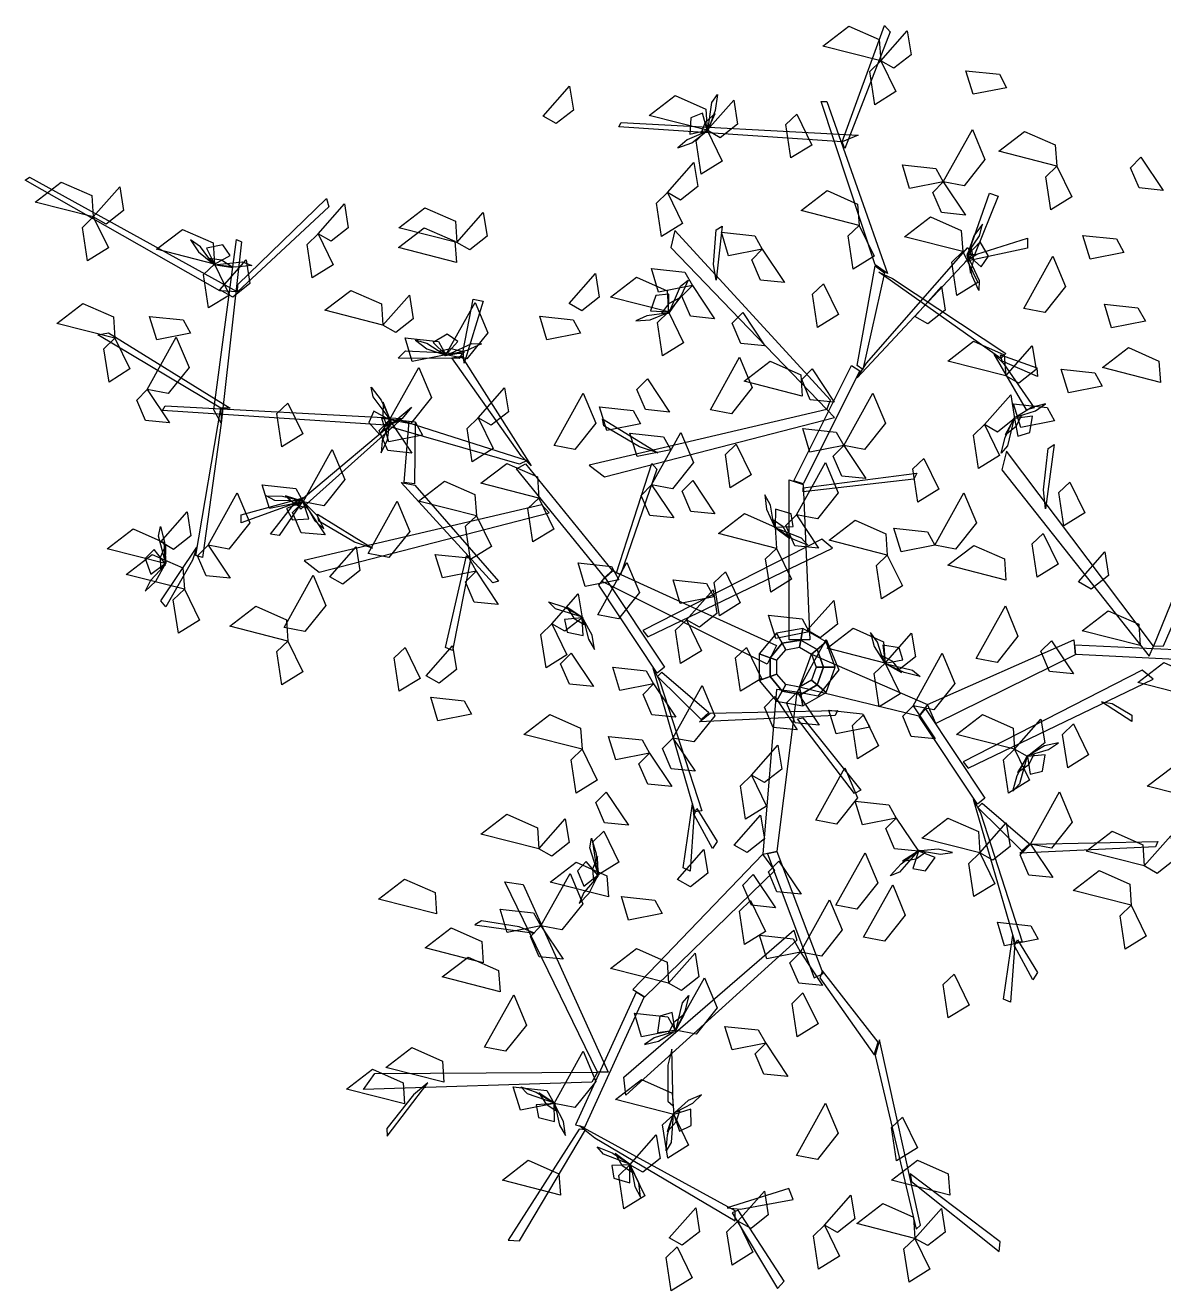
# Model space of a CAD drawing. Extents: x -1763 to 1877, y -723 to 1291.
# Drawn here: x 821.7 to 1068.7, y 1016.9 to 1291.2 of the extents above; entities that cross this region are included whole.
import ezdxf

# ---------------------------------------------------------------- set-up
doc = ezdxf.new("R2010")
doc.units = 0
doc.header["$MEASUREMENT"] = 0
doc.layers.get('0').update_dxf_attribs({"linetype": 'CONTINUOUS'})
doc.layers.add('LSTREEDC', color=3, linetype='CONTINUOUS')

# ---------------------------------------------------------------- blocks, each defined once
blk = doc.blocks.new('A3E24G')
at = {"color": 72, "linetype": 'Continuous'}
for points in [[(0.0779, 0.5477, 0.6774), (0.0255, 0.5611, 0.6704), (0.0489, 0.5791, 0.6673), (0.0766, 0.5669, 0.6724)], [(0.0779, 0.5477, 0.6774), (0.1018, 0.5748, 0.6601), (0.1053, 0.5533, 0.6614), (0.0897, 0.5411, 0.6719)], [(0.0779, 0.5477, 0.6424), (0.0915, 0.5199, 0.6353), (0.0726, 0.5081, 0.6607), (0.068, 0.5382, 0.6568)], [(0.1917, 0.5235, 0.7974), (0.1613, 0.5175, 0.7903), (0.1548, 0.5388, 0.8157), (0.1851, 0.5356, 0.8118)], [(-0.2273, 0.4977, 0.9053), (-0.2034, 0.5248, 0.888), (-0.1999, 0.5033, 0.8892), (-0.2156, 0.491, 0.8998)], [(-0.0789, 0.485, 0.6774), (-0.1314, 0.4983, 0.6704), (-0.108, 0.5164, 0.6673), (-0.0803, 0.5042, 0.6724)], [(-0.0789, 0.485, 0.6774), (-0.055, 0.5121, 0.6601), (-0.0516, 0.4906, 0.6614), (-0.0672, 0.4783, 0.6719)], [(0.0021, 0.4996, 0.7204), (0.0157, 0.4717, 0.7133), (-0.0033, 0.46, 0.7387), (-0.0078, 0.4901, 0.7348)], [(-0.0789, 0.485, 0.6774), (-0.0654, 0.4571, 0.6703), (-0.0843, 0.4454, 0.6957), (-0.0889, 0.4755, 0.6918)], [(0.1344, 0.4385, 0.5934), (0.1607, 0.4858, 0.5864), (0.1721, 0.4585, 0.5833), (0.1533, 0.4349, 0.5884)], [(0.237, 0.4526, 0.7904), (0.1845, 0.466, 0.7834), (0.2079, 0.484, 0.7803), (0.2356, 0.4718, 0.7854)], [(0.3131, 0.4608, 0.6714), (0.3332, 0.4307, 0.6541), (0.3115, 0.4329, 0.6553), (0.3037, 0.4512, 0.6659)], [(-0.1149, 0.4287, 0.8377), (-0.091, 0.4558, 0.8204), (-0.0875, 0.4343, 0.8216), (-0.1032, 0.422, 0.8321)], [(0.1344, 0.4385, 0.5934), (0.1039, 0.4325, 0.5863), (0.0975, 0.4538, 0.6117), (0.1277, 0.4505, 0.6078)], [(0.237, 0.4526, 0.8254), (0.2505, 0.4248, 0.8183), (0.2316, 0.413, 0.8437), (0.227, 0.4431, 0.8398)], [(-0.6339, 0.4068, 0.7124), (-0.6864, 0.4202, 0.7054), (-0.663, 0.4382, 0.7023), (-0.6353, 0.426, 0.7074)], [(0.1344, 0.4385, 0.5934), (0.1544, 0.4084, 0.5761), (0.1328, 0.4106, 0.5774), (0.1249, 0.4288, 0.5879)], [(-0.6339, 0.4068, 0.6774), (-0.61, 0.4339, 0.6601), (-0.6066, 0.4124, 0.6614), (-0.6222, 0.4001, 0.6719)], [(-0.1149, 0.4287, 0.7537), (-0.1013, 0.4008, 0.7466), (-0.1202, 0.3891, 0.7719), (-0.1248, 0.4192, 0.768)], [(0.0584, 0.3991, 0.8034), (0.0059, 0.4124, 0.7964), (0.0293, 0.4305, 0.7933), (0.057, 0.4183, 0.7984)], [(-0.4307, 0.3914, 0.6424), (-0.4069, 0.4185, 0.6251), (-0.4034, 0.397, 0.6264), (-0.419, 0.3847, 0.6369)], [(-0.3052, 0.3837, 0.7124), (-0.3577, 0.397, 0.7054), (-0.3343, 0.415, 0.7023), (-0.3066, 0.4028, 0.7074)], [(-0.6339, 0.4068, 0.6424), (-0.6203, 0.3789, 0.6353), (-0.6393, 0.3672, 0.6607), (-0.6438, 0.3973, 0.6568)], [(-0.3052, 0.3837, 0.7124), (-0.2814, 0.4107, 0.6951), (-0.2779, 0.3893, 0.6964), (-0.2935, 0.377, 0.7069)], [(0.152, 0.3754, 0.7124), (0.0995, 0.3888, 0.7054), (0.123, 0.4068, 0.7023), (0.1507, 0.3946, 0.7074)], [(-0.5244, 0.3641, 0.6774), (-0.5768, 0.3775, 0.6704), (-0.5534, 0.3955, 0.6673), (-0.5257, 0.3833, 0.6724)], [(-0.4307, 0.3914, 0.6774), (-0.4172, 0.3635, 0.6703), (-0.4361, 0.3518, 0.6957), (-0.4407, 0.3819, 0.6918)], [(-0.3056, 0.3657, 0.9053), (-0.3581, 0.379, 0.8983), (-0.3347, 0.397, 0.8952), (-0.307, 0.3848, 0.9003)], [(-0.0292, 0.3776, 0.8658), (-0.0597, 0.3716, 0.8587), (-0.0661, 0.3929, 0.8841), (-0.0359, 0.3897, 0.8802)], [(0.0584, 0.3991, 0.7124), (0.072, 0.3712, 0.7053), (0.053, 0.3595, 0.7307), (0.0485, 0.3896, 0.7268)], [(0.2975, 0.3747, 0.7064), (0.2671, 0.3687, 0.6993), (0.2606, 0.39, 0.7247), (0.2909, 0.3868, 0.7208)], [(-0.0292, 0.3776, 0.8658), (-0.0092, 0.3476, 0.8485), (-0.0308, 0.3497, 0.8497), (-0.0387, 0.368, 0.8603)], [(-0.5196, 0.3409, 0.7583), (-0.4957, 0.368, 0.741), (-0.4923, 0.3465, 0.7422), (-0.5079, 0.3342, 0.7528)], [(0.152, 0.3754, 0.7684), (0.1656, 0.3475, 0.7613), (0.1467, 0.3358, 0.7867), (0.1421, 0.3659, 0.7828)], [(0.2072, 0.3239, 0.7764), (0.2335, 0.3713, 0.7694), (0.2449, 0.344, 0.7663), (0.2261, 0.3203, 0.7714)], [(-0.5244, 0.3641, 0.6774), (-0.5108, 0.3362, 0.6703), (-0.5297, 0.3245, 0.6957), (-0.5343, 0.3546, 0.6918)], [(-0.2039, 0.3286, 0.8034), (-0.18, 0.3557, 0.7861), (-0.1766, 0.3342, 0.7874), (-0.1922, 0.3219, 0.7979)], [(-0.0924, 0.3448, 0.5934), (-0.1229, 0.3389, 0.5863), (-0.1294, 0.3602, 0.6117), (-0.0991, 0.3569, 0.6078)], [(-0.1139, 0.3209, 0.8034), (-0.1664, 0.3343, 0.7964), (-0.143, 0.3523, 0.7933), (-0.1153, 0.3401, 0.7984)], [(-0.0924, 0.3448, 0.5934), (-0.0724, 0.3148, 0.5761), (-0.094, 0.317, 0.5774), (-0.1019, 0.3352, 0.5879)], [(0.0261, 0.3464, 0.9007), (0.0396, 0.3185, 0.8936), (0.0207, 0.3068, 0.9189), (0.0161, 0.3369, 0.915)], [(0.1088, 0.3168, 0.7124), (0.1327, 0.3439, 0.6951), (0.1362, 0.3224, 0.6964), (0.1205, 0.3101, 0.7069)], [(-0.3721, 0.3091, 0.7124), (-0.4246, 0.3224, 0.7054), (-0.4012, 0.3404, 0.7023), (-0.3735, 0.3283, 0.7074)], [(-0.3721, 0.3091, 0.6424), (-0.3482, 0.3362, 0.6251), (-0.3448, 0.3147, 0.6264), (-0.3604, 0.3024, 0.6369)], [(-0.6144, 0.2973, 0.6774), (-0.6669, 0.3106, 0.6704), (-0.6434, 0.3286, 0.6673), (-0.6157, 0.3164, 0.6724)], [(-0.3152, 0.2821, 0.5584), (-0.2888, 0.3294, 0.5514), (-0.2774, 0.3021, 0.5483), (-0.2963, 0.2785, 0.5534)], [(-0.1139, 0.3209, 0.8034), (-0.1003, 0.293, 0.7963), (-0.1193, 0.2813, 0.8217), (-0.1238, 0.3114, 0.8178)], [(-0.0469, 0.3203, 0.6714), (-0.0269, 0.2903, 0.6541), (-0.0485, 0.2925, 0.6553), (-0.0564, 0.3107, 0.6659)], [(0.3171, 0.3125, 0.6714), (0.2866, 0.3065, 0.6643), (0.2801, 0.3278, 0.6897), (0.3104, 0.3245, 0.6858)], [(-0.5461, 0.3016, 0.5934), (-0.5765, 0.2957, 0.5863), (-0.583, 0.3169, 0.6117), (-0.5528, 0.3137, 0.6078)], [(-0.1934, 0.3018, 0.4107), (-0.2239, 0.2958, 0.4036), (-0.2304, 0.3171, 0.429), (-0.2001, 0.3138, 0.4251)], [(-0.6144, 0.2973, 0.6774), (-0.6008, 0.2694, 0.6703), (-0.6197, 0.2576, 0.6957), (-0.6243, 0.2877, 0.6918)], [(-0.5852, 0.2507, 0.5934), (-0.5589, 0.298, 0.5864), (-0.5474, 0.2708, 0.5833), (-0.5663, 0.2471, 0.5884)], [(-0.3152, 0.2821, 0.5584), (-0.3456, 0.2761, 0.5513), (-0.3521, 0.2974, 0.5767), (-0.3218, 0.2941, 0.5728)], [(0.1909, 0.2632, 0.9053), (0.1384, 0.2765, 0.8983), (0.1618, 0.2945, 0.8952), (0.1895, 0.2823, 0.9003)], [(0.1909, 0.2632, 0.9053), (0.2148, 0.2902, 0.888), (0.2183, 0.2688, 0.8892), (0.2026, 0.2565, 0.8998)], [(0.3308, 0.2573, 0.7554), (0.2783, 0.2707, 0.7484), (0.3017, 0.2887, 0.7453), (0.3294, 0.2765, 0.7504)], [(-0.076, 0.2326, 0.8658), (-0.0497, 0.2799, 0.8588), (-0.0383, 0.2526, 0.8557), (-0.0571, 0.229, 0.8608)], [(0.0068, 0.2449, 0.7904), (-0.0456, 0.2583, 0.7834), (-0.0222, 0.2763, 0.7803), (0.0055, 0.2641, 0.7854)], [(-0.3661, 0.2235, 0.5934), (-0.3398, 0.2708, 0.5864), (-0.3283, 0.2435, 0.5833), (-0.3472, 0.2199, 0.5884)], [(0.0158, 0.2694, 0.6714), (0.0359, 0.2394, 0.6541), (0.0142, 0.2416, 0.6553), (0.0064, 0.2598, 0.6659)], [(0.278, 0.2539, 0.7064), (0.2475, 0.2479, 0.6993), (0.2411, 0.2692, 0.7247), (0.2713, 0.2659, 0.7208)], [(-0.2861, 0.2253, 0.9053), (-0.2622, 0.2523, 0.888), (-0.2587, 0.2308, 0.8892), (-0.2744, 0.2186, 0.8998)], [(-0.1331, 0.2606, 0.4943), (-0.1131, 0.2305, 0.477), (-0.1347, 0.2327, 0.4782), (-0.1426, 0.2509, 0.4887)], [(-0.5852, 0.2507, 0.5934), (-0.5651, 0.2207, 0.5761), (-0.5868, 0.2228, 0.5774), (-0.5947, 0.2411, 0.5879)], [(-0.2174, 0.2003, 0.6284), (-0.1911, 0.2476, 0.6214), (-0.1797, 0.2204, 0.6183), (-0.1986, 0.1967, 0.6234)], [(0.0444, 0.2003, 0.5934), (0.0707, 0.2476, 0.5864), (0.0821, 0.2204, 0.5833), (0.0632, 0.1967, 0.5884)], [(0.1716, 0.2191, 0.7124), (0.1954, 0.2461, 0.6951), (0.1989, 0.2247, 0.6964), (0.1833, 0.2124, 0.7069)], [(-0.458, 0.2386, 0.7124), (-0.4444, 0.2107, 0.7053), (-0.4634, 0.199, 0.7307), (-0.4679, 0.2291, 0.7268)], [(-0.1393, 0.2199, 0.6844), (-0.1697, 0.2139, 0.6773), (-0.1762, 0.2352, 0.7027), (-0.1459, 0.2319, 0.6988)], [(0.235, 0.2226, 0.6714), (0.2045, 0.2166, 0.6643), (0.198, 0.2379, 0.6897), (0.2283, 0.2347, 0.6858)], [(-0.3661, 0.2235, 0.5934), (-0.346, 0.1934, 0.5761), (-0.3677, 0.1956, 0.5774), (-0.3755, 0.2138, 0.5879)], [(-0.3363, 0.2096, 0.4943), (-0.3667, 0.2036, 0.4872), (-0.3732, 0.2249, 0.5125), (-0.3429, 0.2217, 0.5086)], [(-0.2861, 0.2253, 0.9053), (-0.2725, 0.1974, 0.8982), (-0.2914, 0.1856, 0.9236), (-0.296, 0.2157, 0.9197)], [(0.1716, 0.2191, 0.7124), (0.1851, 0.1912, 0.7053), (0.1662, 0.1795, 0.7307), (0.1616, 0.2096, 0.7268)], [(-0.112, 0.1962, 0.6284), (-0.1424, 0.1902, 0.6213), (-0.1489, 0.2115, 0.6467), (-0.1186, 0.2082, 0.6428)], [(-0.1293, 0.1648, 0.7948), (-0.1029, 0.2121, 0.7878), (-0.0915, 0.1849, 0.7847), (-0.1104, 0.1612, 0.7898)], [(0.0444, 0.2003, 0.6984), (0.0139, 0.1943, 0.6913), (0.0075, 0.2156, 0.7167), (0.0377, 0.2123, 0.7128)], [(-0.4443, 0.1494, 0.5934), (-0.4179, 0.1967, 0.5864), (-0.4065, 0.1694, 0.5833), (-0.4254, 0.1458, 0.5884)], [(-0.0527, 0.2015, 0.9053), (-0.0391, 0.1736, 0.8982), (-0.0581, 0.1619, 0.9236), (-0.0626, 0.192, 0.9197)], [(0.0444, 0.2003, 0.5934), (0.0644, 0.1703, 0.5761), (0.0428, 0.1724, 0.5774), (0.0349, 0.1907, 0.5879)], [(-0.2312, 0.1527, 0.6774), (-0.2837, 0.1661, 0.6704), (-0.2602, 0.1841, 0.6673), (-0.2325, 0.1719, 0.6724)], [(0.0017, 0.1376, 0.7194), (0.028, 0.1849, 0.7124), (0.0394, 0.1576, 0.7093), (0.0206, 0.134, 0.7144)], [(0.1168, 0.1886, 0.9053), (0.1304, 0.1607, 0.8982), (0.1115, 0.149, 0.9236), (0.1069, 0.1791, 0.9197)], [(-0.4443, 0.1494, 0.5584), (-0.4747, 0.1434, 0.5513), (-0.4812, 0.1647, 0.5767), (-0.4509, 0.1614, 0.5728)], [(-0.2875, 0.1368, 0.7738), (-0.34, 0.1501, 0.7668), (-0.3166, 0.1681, 0.7637), (-0.2889, 0.156, 0.7688)], [(-0.1293, 0.1648, 0.8158), (-0.1092, 0.1348, 0.7985), (-0.1308, 0.137, 0.7997), (-0.1387, 0.1552, 0.8103)], [(-0.0921, 0.1686, 0.3477), (-0.072, 0.1386, 0.3304), (-0.0937, 0.1407, 0.3316), (-0.1016, 0.159, 0.3422)], [(0.2488, 0.1672, 0.7904), (0.2624, 0.1393, 0.7833), (0.2434, 0.1276, 0.8087), (0.2389, 0.1577, 0.8048)], [(-0.5302, 0.1103, 0.6284), (-0.5038, 0.1576, 0.6214), (-0.4924, 0.1304, 0.6183), (-0.5113, 0.1067, 0.6234)], [(-0.4443, 0.1494, 0.5934), (-0.4242, 0.1194, 0.5761), (-0.4459, 0.1215, 0.5774), (-0.4537, 0.1398, 0.5879)], [(-0.3856, 0.1026, 0.7194), (-0.3593, 0.1499, 0.7124), (-0.3479, 0.1226, 0.7093), (-0.3667, 0.099, 0.7144)], [(-0.2312, 0.1527, 0.6774), (-0.2176, 0.1248, 0.6703), (-0.2365, 0.1131, 0.6957), (-0.2411, 0.1432, 0.6918)], [(0.1267, 0.1103, 0.6284), (0.153, 0.1576, 0.6214), (0.1644, 0.1304, 0.6183), (0.1455, 0.1067, 0.6234)], [(-0.573, 0.1131, 0.7738), (-0.5491, 0.1402, 0.7565), (-0.5456, 0.1187, 0.7577), (-0.5613, 0.1064, 0.7683)], [(-0.0162, 0.1073, 0.9053), (-0.0687, 0.1207, 0.8983), (-0.0453, 0.1387, 0.8952), (-0.0176, 0.1265, 0.9003)], [(0.0017, 0.1376, 0.4814), (0.0217, 0.1075, 0.4641), (0.0001, 0.1097, 0.4654), (-0.0078, 0.1279, 0.4759)], [(-0.2875, 0.1368, 0.7738), (-0.274, 0.1089, 0.7667), (-0.2929, 0.0972, 0.7921), (-0.2975, 0.1273, 0.7882)], [(0.0838, 0.1013, 0.8088), (0.0313, 0.1146, 0.8018), (0.0548, 0.1327, 0.7987), (0.0825, 0.1205, 0.8038)], [(-0.5689, 0.0936, 0.7738), (-0.6214, 0.1069, 0.7668), (-0.5979, 0.1249, 0.7637), (-0.5702, 0.1127, 0.7688)], [(0.1267, 0.1103, 0.4464), (0.0962, 0.1043, 0.4393), (0.0897, 0.1256, 0.4647), (0.12, 0.1223, 0.4608)], [(0.2248, 0.1208, 0.8088), (0.2383, 0.0929, 0.8017), (0.2194, 0.0812, 0.8271), (0.2148, 0.1113, 0.8232)], [(-0.5302, 0.1103, 0.5934), (-0.5101, 0.0803, 0.5761), (-0.5318, 0.0824, 0.5774), (-0.5396, 0.1007, 0.5879)], [(-0.4202, 0.0817, 0.7738), (-0.3963, 0.1088, 0.7565), (-0.3929, 0.0873, 0.7577), (-0.4085, 0.0751, 0.7683)], [(-0.0162, 0.1073, 0.9053), (-0.0027, 0.0794, 0.8982), (-0.0216, 0.0677, 0.9236), (-0.0262, 0.0978, 0.9197)], [(0.1911, 0.0786, 0.6774), (0.1386, 0.092, 0.6704), (0.162, 0.11, 0.6673), (0.1898, 0.0978, 0.6724)], [(0.2565, 0.0772, 0.7904), (0.2804, 0.1042, 0.7731), (0.2839, 0.0827, 0.7743), (0.2682, 0.0705, 0.7849)], [(-0.5516, 0.0704, 0.6774), (-0.6041, 0.0838, 0.6704), (-0.5807, 0.1018, 0.6673), (-0.553, 0.0896, 0.6724)], [(-0.2879, 0.0866, 0.6284), (-0.3183, 0.0806, 0.6213), (-0.3248, 0.1019, 0.6467), (-0.2946, 0.0987, 0.6428)], [(-0.1588, 0.0789, 0.5584), (-0.1892, 0.0729, 0.5513), (-0.1957, 0.0942, 0.5767), (-0.1655, 0.091, 0.5728)], [(-0.178, 0.0472, 0.3127), (-0.1517, 0.0945, 0.3057), (-0.1402, 0.0673, 0.3026), (-0.1591, 0.0436, 0.3077)], [(0.0838, 0.1013, 0.7388), (0.0974, 0.0734, 0.7317), (0.0785, 0.0617, 0.7571), (0.0739, 0.0918, 0.7532)], [(-0.4615, 0.0357, 0.8158), (-0.4352, 0.083, 0.8088), (-0.4238, 0.0558, 0.8057), (-0.4426, 0.0321, 0.8108)], [(-0.2879, 0.0866, 0.6984), (-0.2678, 0.0566, 0.6811), (-0.2895, 0.0588, 0.6824), (-0.2974, 0.077, 0.6929)], [(-0.0626, 0.086, 0.4317), (-0.0491, 0.0581, 0.4246), (-0.068, 0.0464, 0.45), (-0.0726, 0.0765, 0.4461)], [(-0.5516, 0.0704, 0.6774), (-0.538, 0.0425, 0.6703), (-0.557, 0.0308, 0.6957), (-0.5616, 0.0609, 0.6918)], [(-0.0729, 0.0635, 0.6284), (-0.1033, 0.0575, 0.6213), (-0.1098, 0.0788, 0.6467), (-0.0796, 0.0755, 0.6428)], [(-0.0976, 0.0428, 0.4317), (-0.0737, 0.0699, 0.4144), (-0.0703, 0.0484, 0.4156), (-0.0859, 0.0361, 0.4262)], [(-0.2193, 0.039, 0.6424), (-0.1955, 0.0661, 0.6251), (-0.192, 0.0446, 0.6264), (-0.2076, 0.0324, 0.6369)], [(0.0115, 0.0333, 0.9053), (0.0354, 0.0603, 0.888), (0.0389, 0.0388, 0.8892), (0.0232, 0.0266, 0.8998)], [(-0.458, 0.0236, 0.7824), (-0.5105, 0.037, 0.7754), (-0.4871, 0.055, 0.7723), (-0.4594, 0.0428, 0.7774)], [(0.0133, 0.0318, 0.3477), (-0.0171, 0.0258, 0.3406), (-0.0236, 0.0471, 0.366), (0.0067, 0.0438, 0.3621)], [(0.1641, 0.0079, 0.7064), (0.1905, 0.0553, 0.6994), (0.2019, 0.028, 0.6963), (0.183, 0.0043, 0.7014)], [(0.3125, 0.0195, 0.6774), (0.26, 0.0328, 0.6704), (0.2834, 0.0509, 0.6673), (0.3111, 0.0387, 0.6724)], [(-0.2193, 0.039, 0.8384), (-0.2058, 0.0111, 0.8313), (-0.2247, -0.0006, 0.8567), (-0.2293, 0.0295, 0.8528)], [(-0.0976, 0.0428, 0.4317), (-0.084, 0.0149, 0.4246), (-0.103, 0.0032, 0.45), (-0.1076, 0.0333, 0.4461)], [(0.0819, 0.0037, 0.4317), (0.0294, 0.0171, 0.4247), (0.0528, 0.0351, 0.4216), (0.0805, 0.0229, 0.4267)], [(-0.458, 0.0236, 0.7124), (-0.4444, -0.0043, 0.7053), (-0.4634, -0.016, 0.7307), (-0.4679, 0.0141, 0.7268)], [(0.0022, -0.0225, 0.3127), (0.0285, 0.0249, 0.3056), (0.04, -0.0024, 0.3026), (0.0211, -0.0261, 0.3076)], [(0.0819, 0.0037, 0.4317), (0.1058, 0.0308, 0.4144), (0.1092, 0.0093, 0.4156), (0.0936, -0.003, 0.4262)], [(0.2321, 0.0239, 0.6984), (0.2522, -0.0061, 0.6811), (0.2305, -0.004, 0.6824), (0.2227, 0.0143, 0.6929)], [(-0.3521, 0.0178, 0.8703), (-0.3385, -0.0101, 0.8632), (-0.3575, -0.0218, 0.8886), (-0.362, 0.0083, 0.8847)], [(-0.333, -0.0078, 0.8034), (-0.3091, 0.0193, 0.7861), (-0.3057, -0.0022, 0.7874), (-0.3213, -0.0145, 0.7979)], [(-0.202, 0.0126, 0.5934), (-0.1819, -0.0175, 0.5761), (-0.2036, -0.0153, 0.5774), (-0.2115, 0.003, 0.5879)], [(-0.0435, 0.0178, 0.9053), (-0.0299, -0.0101, 0.8982), (-0.0489, -0.0218, 0.9236), (-0.0534, 0.0083, 0.9197)], [(0.1071, -0.0348, 0.4814), (0.1335, 0.0126, 0.4744), (0.1449, -0.0147, 0.4713), (0.126, -0.0384, 0.4764)], [(-0.1274, -0.0152, 0.4464), (-0.1579, -0.0212, 0.4393), (-0.1643, 0.0001, 0.4647), (-0.1341, -0.0032, 0.4608)], [(0.0819, 0.0037, 0.4317), (0.0955, -0.0242, 0.4246), (0.0765, -0.0359, 0.45), (0.072, -0.0058, 0.4461)], [(0.3629, -0.0273, 0.8034), (0.3104, -0.014, 0.7964), (0.3338, 0.0041, 0.7933), (0.3615, -0.0081, 0.7984)], [(-0.1274, -0.0152, 0.5584), (-0.1074, -0.0452, 0.5411), (-0.129, -0.0431, 0.5424), (-0.1369, -0.0248, 0.5529)], [(-0.11, -0.064, 0.4943), (-0.0836, -0.0167, 0.4872), (-0.0722, -0.044, 0.4842), (-0.0911, -0.0676, 0.4892)], [(0.0022, -0.0225, 0.2777), (0.0223, -0.0525, 0.2604), (0.0006, -0.0503, 0.2616), (-0.0072, -0.0321, 0.2721)], [(-0.292, -0.0425, 0.5934), (-0.3225, -0.0485, 0.5863), (-0.3289, -0.0272, 0.6117), (-0.2987, -0.0304, 0.6078)], [(-0.0179, -0.0265, 0.5934), (0.0022, -0.0566, 0.5761), (-0.0195, -0.0544, 0.5774), (-0.0273, -0.0361, 0.5879)], [(-0.1921, -0.0741, 0.7124), (-0.2446, -0.0608, 0.7054), (-0.2211, -0.0428, 0.7023), (-0.1934, -0.055, 0.7074)], [(0.068, -0.0543, 0.5934), (0.0376, -0.0603, 0.5863), (0.0311, -0.039, 0.6117), (0.0614, -0.0423, 0.6078)], [(0.0623, -0.0431, 0.3967), (0.0759, -0.071, 0.3896), (0.057, -0.0827, 0.415), (0.0524, -0.0526, 0.4111)], [(0.1071, -0.0348, 0.5934), (0.1272, -0.0648, 0.5761), (0.1055, -0.0626, 0.5774), (0.0977, -0.0444, 0.5879)], [(0.1988, -0.0741, 0.6774), (0.1463, -0.0608, 0.6704), (0.1698, -0.0428, 0.6673), (0.1975, -0.055, 0.6724)], [(0.1988, -0.0741, 0.6774), (0.2227, -0.047, 0.6601), (0.2262, -0.0685, 0.6614), (0.2105, -0.0808, 0.6719)], [(0.2522, -0.0512, 0.9847), (0.2658, -0.0791, 0.9776), (0.2469, -0.0909, 1.0029), (0.2423, -0.0608, 0.999)], [(-0.1312, -0.0778, 0.8027), (-0.1616, -0.0838, 0.7956), (-0.1681, -0.0625, 0.821), (-0.1379, -0.0658, 0.8171)], [(-0.11, -0.064, 0.4943), (-0.0899, -0.094, 0.477), (-0.1116, -0.0919, 0.4782), (-0.1194, -0.0736, 0.4887)], [(-0.1921, -0.0741, 0.6424), (-0.1785, -0.102, 0.6353), (-0.1974, -0.1137, 0.6607), (-0.202, -0.0836, 0.6568)], [(-0.1312, -0.0778, 0.3477), (-0.1111, -0.1078, 0.3304), (-0.1328, -0.1057, 0.3316), (-0.1407, -0.0874, 0.3422)], [(-0.039, -0.0976, 0.3967), (-0.0151, -0.0705, 0.3794), (-0.0116, -0.092, 0.3806), (-0.0273, -0.1043, 0.3912)], [(0.1988, -0.0741, 0.6774), (0.2124, -0.102, 0.6703), (0.1935, -0.1137, 0.6957), (0.1889, -0.0836, 0.6918)], [(0.0191, -0.1381, 0.4943), (0.0455, -0.0908, 0.4872), (0.0569, -0.118, 0.4842), (0.038, -0.1417, 0.4892)], [(0.3711, -0.1209, 0.7824), (0.3186, -0.1076, 0.7754), (0.3421, -0.0896, 0.7723), (0.3698, -0.1018, 0.7774)], [(-0.039, -0.0976, 0.3967), (-0.0254, -0.1255, 0.3896), (-0.0443, -0.1372, 0.415), (-0.0489, -0.1071, 0.4111)], [(-0.1703, -0.1128, 0.8377), (-0.1502, -0.1428, 0.8204), (-0.1719, -0.1406, 0.8216), (-0.1797, -0.1224, 0.8322)], [(0.2132, -0.16, 0.8384), (0.2396, -0.1126, 0.8313), (0.251, -0.1399, 0.8283), (0.2321, -0.1636, 0.8333)], [(0.0918, -0.1363, 0.8734), (0.0614, -0.1423, 0.8663), (0.0549, -0.121, 0.8916), (0.0852, -0.1243, 0.8877)], [(-0.2312, -0.1641, 0.8384), (-0.2837, -0.1508, 0.8314), (-0.2602, -0.1328, 0.8283), (-0.2325, -0.145, 0.8334)], [(-0.2312, -0.1641, 0.6424), (-0.2073, -0.1371, 0.6251), (-0.2038, -0.1585, 0.6264), (-0.2195, -0.1708, 0.6369)], [(-0.0546, -0.1608, 0.8874), (-0.0307, -0.1337, 0.8701), (-0.0272, -0.1552, 0.8713), (-0.0429, -0.1674, 0.8818)], [(0.0918, -0.1363, 0.8384), (0.1119, -0.1663, 0.8211), (0.0903, -0.1642, 0.8223), (0.0824, -0.1459, 0.8328)], [(0.1674, -0.1677, 0.6774), (0.115, -0.1544, 0.6704), (0.1384, -0.1364, 0.6673), (0.1661, -0.1486, 0.6724)], [(-0.1725, -0.1482, 0.7124), (-0.159, -0.1761, 0.7053), (-0.1779, -0.1878, 0.7307), (-0.1825, -0.1577, 0.7268)], [(0.1674, -0.1677, 0.6774), (0.1913, -0.1407, 0.6601), (0.1948, -0.1621, 0.6614), (0.1792, -0.1744, 0.6719)], [(0.3161, -0.1796, 0.7824), (0.2636, -0.1662, 0.7754), (0.287, -0.1482, 0.7723), (0.3147, -0.1604, 0.7774)], [(0.2132, -0.16, 0.8384), (0.2333, -0.19, 0.8211), (0.2116, -0.1878, 0.8223), (0.2038, -0.1696, 0.8328)], [(0.3161, -0.1796, 0.8034), (0.34, -0.1525, 0.7861), (0.3434, -0.174, 0.7874), (0.3278, -0.1863, 0.7979)], [(-0.1059, -0.1917, 0.4317), (-0.082, -0.1647, 0.4144), (-0.0785, -0.1861, 0.4156), (-0.0941, -0.1984, 0.4262)], [(0.0373, -0.215, 0.8734), (0.0637, -0.1677, 0.8663), (0.0751, -0.1949, 0.8633), (0.0562, -0.2186, 0.8683)], [(0.1674, -0.1677, 0.6774), (0.181, -0.1956, 0.6703), (0.1621, -0.2073, 0.6957), (0.1575, -0.1773, 0.6918)], [(-0.1683, -0.2076, 0.8104), (-0.2208, -0.1942, 0.8033), (-0.1973, -0.1762, 0.8003), (-0.1696, -0.1884, 0.8053)], [(-0.0143, -0.1752, 0.5584), (0.0058, -0.2052, 0.5411), (-0.0159, -0.2031, 0.5424), (-0.0237, -0.1848, 0.5529)], [(-0.3237, -0.2228, 0.7738), (-0.3762, -0.2095, 0.7668), (-0.3527, -0.1915, 0.7637), (-0.325, -0.2037, 0.7688)], [(-0.2293, -0.2338, 0.6284), (-0.2029, -0.1865, 0.6214), (-0.1915, -0.2138, 0.6183), (-0.2104, -0.2374, 0.6234)], [(-0.0373, -0.1872, 0.8384), (-0.0172, -0.2173, 0.8211), (-0.0388, -0.2151, 0.8223), (-0.0467, -0.1968, 0.8328)], [(0.3043, -0.2151, 0.8034), (0.2518, -0.2017, 0.7964), (0.2752, -0.1837, 0.7933), (0.3029, -0.1959, 0.7984)], [(0.0623, -0.244, 0.4943), (0.0887, -0.1967, 0.4872), (0.1001, -0.224, 0.4842), (0.0812, -0.2476, 0.4892)], [(-0.1197, -0.2225, 0.5584), (-0.1501, -0.2285, 0.5513), (-0.1566, -0.2072, 0.5767), (-0.1264, -0.2105, 0.5728)], [(-0.0398, -0.2109, 0.6774), (-0.0263, -0.2388, 0.6703), (-0.0452, -0.2506, 0.6957), (-0.0498, -0.2205, 0.6918)], [(0.0053, -0.2575, 0.6284), (0.0316, -0.2102, 0.6214), (0.043, -0.2374, 0.6183), (0.0242, -0.2611, 0.6234)], [(0.3043, -0.2151, 0.8034), (0.3178, -0.243, 0.7963), (0.2989, -0.2547, 0.8217), (0.2943, -0.2246, 0.8178)], [(-0.2293, -0.2338, 0.6284), (-0.2597, -0.2398, 0.6213), (-0.2662, -0.2185, 0.6467), (-0.2359, -0.2218, 0.6428)], [(-0.2815, -0.267, 0.8174), (-0.334, -0.2537, 0.8104), (-0.3105, -0.2356, 0.8073), (-0.2828, -0.2478, 0.8124)], [(-0.2293, -0.2338, 0.6984), (-0.2092, -0.2638, 0.6811), (-0.2309, -0.2617, 0.6824), (-0.2387, -0.2434, 0.6929)], [(0.2203, -0.2457, 0.7194), (0.1898, -0.2516, 0.7123), (0.1834, -0.2303, 0.7377), (0.2136, -0.2336, 0.7338)], [(0.0053, -0.2575, 0.5584), (-0.0252, -0.2635, 0.5513), (-0.0316, -0.2422, 0.5767), (-0.0014, -0.2454, 0.5728)], [(-0.2662, -0.2932, 0.6424), (-0.3186, -0.2799, 0.6354), (-0.2952, -0.2619, 0.6323), (-0.2675, -0.2741, 0.6374)], [(-0.1139, -0.2855, 0.6774), (-0.1664, -0.2722, 0.6704), (-0.143, -0.2542, 0.6673), (-0.1153, -0.2664, 0.6724)], [(-0.1139, -0.2855, 0.8034), (-0.09, -0.2585, 0.7861), (-0.0866, -0.2799, 0.7874), (-0.1022, -0.2922, 0.7979)], [(0.0053, -0.2575, 0.7334), (0.0253, -0.2875, 0.7161), (0.0037, -0.2854, 0.7174), (-0.0042, -0.2671, 0.7279)], [(-0.1079, -0.328, 0.5934), (-0.0815, -0.2806, 0.5864), (-0.0701, -0.3079, 0.5833), (-0.089, -0.3316, 0.5884)], [(0.1443, -0.2773, 0.8034), (0.1579, -0.3052, 0.7963), (0.1389, -0.3169, 0.8217), (0.1344, -0.2868, 0.8178)], [(-0.2802, -0.3434, 0.5584), (-0.2539, -0.2961, 0.5514), (-0.2424, -0.3233, 0.5483), (-0.2613, -0.347, 0.5534)], [(0.0076, -0.2943, 0.6774), (0.0212, -0.3222, 0.6703), (0.0022, -0.3339, 0.6957), (-0.0023, -0.3038, 0.6918)], [(-0.1079, -0.328, 0.5934), (-0.1383, -0.3339, 0.5863), (-0.1448, -0.3126, 0.6117), (-0.1145, -0.3159, 0.6078)], [(-0.0261, -0.3398, 0.6984), (-0.0565, -0.3458, 0.6913), (-0.063, -0.3245, 0.7167), (-0.0328, -0.3277, 0.7128)], [(-0.0261, -0.3398, 0.5934), (-0.006, -0.3698, 0.5761), (-0.0277, -0.3677, 0.5774), (-0.0356, -0.3494, 0.5879)], [(-0.3171, -0.375, 0.6774), (-0.3696, -0.3617, 0.6704), (-0.3461, -0.3437, 0.6673), (-0.3184, -0.3559, 0.6724)], [(-0.2174, -0.3943, 0.7194), (-0.1911, -0.347, 0.7124), (-0.1797, -0.3742, 0.7093), (-0.1986, -0.3979, 0.7144)], [(-0.3526, -0.3946, 0.6774), (-0.4051, -0.3812, 0.6704), (-0.3816, -0.3632, 0.6673), (-0.3539, -0.3754, 0.6724)], [(-0.1093, -0.404, 0.5654), (-0.1618, -0.3906, 0.5584), (-0.1384, -0.3726, 0.5553), (-0.1107, -0.3848, 0.5604)], [(-0.2174, -0.3943, 0.5934), (-0.2479, -0.4003, 0.5863), (-0.2544, -0.379, 0.6117), (-0.2241, -0.3823, 0.6078)], [(0.0017, -0.4411, 0.7194), (0.028, -0.3938, 0.7124), (0.0394, -0.4211, 0.7093), (0.0206, -0.4447, 0.7144)], [(-0.1093, -0.404, 0.8034), (-0.0958, -0.4319, 0.7963), (-0.1147, -0.4436, 0.8217), (-0.1193, -0.4135, 0.8178)], [(0.0975, -0.4064, 0.6774), (0.1111, -0.4343, 0.6703), (0.0921, -0.446, 0.6957), (0.0876, -0.4159, 0.6918)], [(-0.1489, -0.4496, 0.7124), (-0.125, -0.4225, 0.6951), (-0.1215, -0.444, 0.6964), (-0.1372, -0.4563, 0.7069)], [(-0.2116, -0.4769, 0.6774), (-0.2641, -0.4635, 0.6704), (-0.2407, -0.4455, 0.6673), (-0.213, -0.4577, 0.6724)], [(0.1402, -0.4769, 0.6774), (0.0877, -0.4635, 0.6704), (0.1111, -0.4455, 0.6673), (0.1388, -0.4577, 0.6724)], [(-0.1489, -0.4496, 0.6424), (-0.1353, -0.4775, 0.6353), (-0.1542, -0.4892, 0.6607), (-0.1588, -0.4591, 0.6568)], [(-0.0512, -0.5005, 0.6774), (-0.0273, -0.4735, 0.6601), (-0.0238, -0.4949, 0.6614), (-0.0394, -0.5072, 0.6719)], [(0.027, -0.5041, 0.6774), (0.0509, -0.4771, 0.6601), (0.0544, -0.4985, 0.6614), (0.0387, -0.5108, 0.6719)], [(-0.1133, -0.5156, 0.9053), (-0.0894, -0.4885, 0.888), (-0.086, -0.51, 0.8892), (-0.1016, -0.5222, 0.8998)], [(0.1088, -0.516, 0.6774), (0.0563, -0.5026, 0.6704), (0.0798, -0.4846, 0.6673), (0.1075, -0.4968, 0.6724)], [(0.1088, -0.516, 0.8034), (0.1327, -0.4889, 0.7861), (0.1362, -0.5104, 0.7874), (0.1205, -0.5226, 0.7979)], [(-0.0512, -0.5005, 0.6774), (-0.0376, -0.5284, 0.6703), (-0.0565, -0.5401, 0.6957), (-0.0611, -0.51, 0.6918)], [(0.027, -0.5041, 0.7824), (0.0406, -0.532, 0.7753), (0.0217, -0.5437, 0.8007), (0.0171, -0.5136, 0.7968)], [(-0.1062, -0.5237, 0.6424), (-0.0926, -0.5516, 0.6353), (-0.1115, -0.5633, 0.6607), (-0.1161, -0.5332, 0.6568)], [(0.1088, -0.516, 0.8034), (0.1224, -0.5439, 0.7963), (0.1035, -0.5556, 0.8217), (0.0989, -0.5255, 0.8178)]]:
    blk.add_3dface(points, dxfattribs=at)
at = {"color": 34, "linetype": 'Continuous'}
for points in [[(0.0429, 0.4747, 0.8009), (0.0813, 0.5798, 0.906), (0.0865, 0.5738, 0.9), (0.0454, 0.4687, 0.7948)], [(0.0728, 0.3635, 0.6897), (0.0241, 0.511, 0.8371), (0.0292, 0.511, 0.8371), (0.0839, 0.3557, 0.6818)], [(0.0429, 0.4747, 0.8009), (-0.159, 0.488, 0.8709), (-0.1568, 0.492, 0.8731), (0.0574, 0.4806, 0.8009)], [(-0.5194, 0.34, 0.6914), (-0.6954, 0.44, 0.7614), (-0.6916, 0.4426, 0.7637), (-0.5037, 0.339, 0.6915)], [(-0.5034, 0.3456, 0.6976), (-0.423, 0.4234, 0.8027), (-0.421, 0.4158, 0.7967), (-0.5037, 0.339, 0.6915)], [(0.1565, 0.3726, 0.6305), (0.1762, 0.4281, 0.7267), (0.1839, 0.4256, 0.7223), (0.1625, 0.3726, 0.6305)], [(0.0326, 0.2411, 0.5394), (-0.1084, 0.3944, 0.6467), (-0.1118, 0.379, 0.6359), (0.0292, 0.2327, 0.5335)], [(-0.0733, 0.3638, 0.6288), (-0.0708, 0.3951, 0.6661), (-0.0656, 0.3984, 0.67), (-0.0708, 0.3495, 0.6117)], [(-0.5249, 0.2324, 0.5864), (-0.5045, 0.3864, 0.7338), (-0.4999, 0.3841, 0.7338), (-0.5184, 0.2205, 0.5785)], [(0.0651, 0.2747, 0.5629), (0.1565, 0.379, 0.6359), (0.16, 0.372, 0.631), (0.0566, 0.2614, 0.5536)], [(0.1648, 0.373, 0.6296), (0.2105, 0.3875, 0.6194), (0.2105, 0.3784, 0.613), (0.1543, 0.3666, 0.6298)], [(0.0566, 0.2724, 0.5616), (0.0728, 0.3626, 0.6904), (0.0813, 0.3562, 0.6813), (0.0617, 0.269, 0.5567)], [(0.0885, 0.3511, 0.6897), (0.1909, 0.2834, 0.7872), (0.1864, 0.2787, 0.7807), (0.0762, 0.3567, 0.6772)], [(-0.2997, 0.2857, 0.5303), (-0.2904, 0.3323, 0.5426), (-0.2814, 0.3307, 0.5363), (-0.2988, 0.2745, 0.5253)], [(-0.5186, 0.234, 0.5661), (-0.6299, 0.3002, 0.6487), (-0.6202, 0.3021, 0.6473), (-0.5101, 0.2339, 0.5635)], [(-0.3031, 0.2787, 0.5274), (-0.3582, 0.279, 0.6258), (-0.3518, 0.2857, 0.6251), (-0.3005, 0.2833, 0.5301)], [(-0.2473, 0.1908, 0.4194), (-0.3097, 0.2794, 0.5326), (-0.3012, 0.2809, 0.5293), (-0.238, 0.1819, 0.4063)], [(0.1889, 0.2744, 0.7795), (0.2166, 0.2344, 0.7734), (0.2097, 0.2326, 0.7649), (0.1803, 0.2829, 0.7781)], [(0.1862, 0.2822, 0.7803), (0.219, 0.2705, 0.8876), (0.2197, 0.2627, 0.8827), (0.1877, 0.2764, 0.7803)], [(-0.0007, 0.1683, 0.4884), (0.0514, 0.2726, 0.5614), (0.0591, 0.2677, 0.558), (0.0078, 0.1655, 0.4864)], [(-0.3694, 0.2187, 0.5103), (-0.5713, 0.232, 0.5802), (-0.569, 0.236, 0.5825), (-0.3548, 0.2246, 0.5103)], [(-0.5184, 0.2205, 0.5785), (-0.5351, 0.099, 0.6761), (-0.5413, 0.1009, 0.6695), (-0.5186, 0.234, 0.5661)], [(-0.3548, 0.2246, 0.5103), (-0.4463, 0.1428, 0.6079), (-0.4497, 0.1483, 0.6013), (-0.3463, 0.235, 0.4979)], [(0.0292, 0.2327, 0.5335), (-0.1856, 0.1825, 0.6126), (-0.1718, 0.1718, 0.6046), (0.036, 0.2255, 0.5292)], [(-0.2488, 0.1835, 0.4145), (-0.369, 0.218, 0.5111), (-0.3562, 0.2231, 0.5086), (-0.2417, 0.1866, 0.4133)], [(-0.3429, 0.2217, 0.5086), (-0.3437, 0.1655, 0.6564), (-0.3529, 0.1668, 0.646), (-0.3484, 0.2222, 0.503)], [(-0.1401, 0.1989, 0.6002), (-0.1723, 0.2179, 0.6315), (-0.1735, 0.2242, 0.6348), (-0.1237, 0.1936, 0.5859)], [(0.3334, 0.0193, 0.789), (0.4166, 0.2103, 0.8963), (0.4011, 0.2072, 0.8856), (0.3243, 0.019, 0.7831)], [(0.3243, 0.019, 0.7831), (0.1915, 0.1951, 0.8622), (0.1873, 0.1783, 0.8543), (0.3204, 0.0099, 0.7788)], [(0.2249, 0.1602, 0.8499), (0.2292, 0.1974, 0.8812), (0.2345, 0.201, 0.8845), (0.2267, 0.1431, 0.8356)], [(-0.1715, 0.0809, 0.3596), (-0.2514, 0.1791, 0.4134), (-0.2431, 0.1836, 0.4109), (-0.1649, 0.0872, 0.3581)], [(-0.1611, 0.0853, 0.3552), (-0.129, 0.1839, 0.366), (-0.1245, 0.1788, 0.3616), (-0.1574, 0.0834, 0.3523)], [(0.0078, 0.1619, 0.4828), (0.1104, 0.1752, 0.4961), (0.1078, 0.1697, 0.4907), (0.0078, 0.1583, 0.4792)], [(-0.3434, 0.1645, 0.6559), (-0.2677, 0.0777, 0.8365), (-0.2727, 0.0763, 0.8365), (-0.3556, 0.1667, 0.6463)], [(-0.005, 0.0247, 0.3456), (-0.005, 0.1691, 0.4901), (0.0078, 0.1649, 0.4858), (0.0138, 0.0247, 0.3456)], [(-0.4545, 0.1469, 0.6002), (-0.5003, 0.1303, 0.5941), (-0.5003, 0.1375, 0.5856), (-0.4441, 0.1531, 0.5987)], [(-0.4463, 0.1476, 0.601), (-0.4659, 0.1189, 0.7083), (-0.4736, 0.1202, 0.7033), (-0.4522, 0.1476, 0.601)], [(-0.2286, 0.1467, 0.3971), (-0.4434, 0.0965, 0.4762), (-0.4297, 0.0858, 0.4683), (-0.2218, 0.1395, 0.3928)], [(-0.3979, 0.1129, 0.4639), (-0.4301, 0.1319, 0.4952), (-0.4314, 0.1382, 0.4985), (-0.3815, 0.1076, 0.4496)], [(-0.1327, 0.0273, 0.4277), (0.0344, 0.1076, 0.571), (0.0247, 0.1156, 0.5566), (-0.1373, 0.0331, 0.4198)], [(-0.5441, 0.0968, 0.6684), (-0.5683, 0.0545, 0.6623), (-0.5729, 0.06, 0.6538), (-0.5402, 0.1083, 0.6669)], [(-0.2929, 0.0972, 0.7921), (-0.3093, 0.0151, 0.9208), (-0.3154, 0.0178, 0.9134), (-0.2965, 0.1006, 0.7847)], [(-0.1715, 0.0809, 0.3596), (-0.1177, 0.0001, 0.4571), (-0.1243, -0.0053, 0.4525), (-0.1769, 0.074, 0.357)], [(-0.0247, 0.0028, 0.2439), (-0.1744, 0.0776, 0.3611), (-0.1642, 0.0869, 0.3577), (-0.0163, 0.0196, 0.2439)], [(0.0055, 0.0245, 0.1), (0.0074, 0.035), (-0.0165, 0.0307), (-0.0112, 0.0216, 0.1)], [(0.0203, 0.016, 0.1), (0.0284, 0.0228), (0.0074, 0.035), (0.0055, 0.0245, 0.1)], [(-0.0112, 0.0216, 0.1), (-0.0165, 0.0307), (-0.0321, 0.0121), (-0.0222, 0.0085, 0.1)], [(0.0044, 0.018, 0.4), (0.0055, 0.0245, 0.1), (-0.0112, 0.0216, 0.1), (-0.0079, 0.0158, 0.4)], [(0.0152, 0.0117, 0.4), (0.0203, 0.016, 0.1), (0.0055, 0.0245, 0.1), (0.0044, 0.018, 0.4)], [(0.1202, -0.0338, 0.5953), (0.2523, 0.0246, 0.7397), (0.2536, 0.0112, 0.7355), (0.1278, -0.051, 0.5953)], [(-0.0222, 0.0085, 0.1), (-0.0321, 0.0121), (-0.0321, -0.0121), (-0.0222, -0.0085, 0.1)], [(-0.0079, 0.0158, 0.4), (-0.0112, 0.0216, 0.1), (-0.0222, 0.0085, 0.1), (-0.0159, 0.0062, 0.4)], [(0.0152, 0.0117, 0.4), (0.1202, -0.0338, 0.5953), (0.1123, -0.0443, 0.5901), (0.0044, -0.018, 0.4)], [(0.0195, 0, 0.4), (0.0262, 0, 0.1), (0.0203, 0.016, 0.1), (0.0152, 0.0117, 0.4)], [(0.0262, 0, 0.1), (0.0367, 0), (0.0284, 0.0228), (0.0203, 0.016, 0.1)], [(0.2533, 0.0203, 0.738), (0.3698, 0.0148, 0.8111), (0.3684, 0.0058, 0.8076), (0.2542, 0.0114, 0.7361)], [(-0.0159, 0.0062, 0.4), (-0.0222, 0.0085, 0.1), (-0.0222, -0.0085, 0.1), (-0.0159, -0.0062, 0.4)], [(-0.1217, -0.013, 0.4591), (-0.0838, -0.1298, 0.5566), (-0.0903, -0.1307, 0.5501), (-0.1278, -0.001, 0.4467)], [(-0.12, -0.0044, 0.4573), (-0.0774, -0.0411, 0.605), (-0.0843, -0.0473, 0.5946), (-0.1239, -0.0083, 0.4517)], [(-0.0222, -0.0085, 0.1), (-0.0321, -0.0121), (-0.0165, -0.0308), (-0.0112, -0.0216, 0.1)], [(-0.0159, -0.0062, 0.4), (-0.0222, -0.0085, 0.1), (-0.0112, -0.0216, 0.1), (-0.0079, -0.0158, 0.4)], [(0.0152, -0.0117, 0.4), (0.0203, -0.016, 0.1), (0.0262, 0, 0.1), (0.0195, 0, 0.4)], [(0.0203, -0.016, 0.1), (0.0284, -0.0228), (0.0367, 0), (0.0262, 0, 0.1)], [(0.1569, -0.0912, 0.6615), (0.324, -0.0109, 0.8049), (0.3143, -0.0028, 0.7905), (0.1523, -0.0854, 0.6537)], [(-0.0165, -0.0203, 0.3133), (-0.0287, -0.169, 0.4529), (-0.0156, -0.1661, 0.4483), (0.0022, -0.0225, 0.3127)], [(-0.0112, -0.0216, 0.1), (-0.0165, -0.0308), (0.0074, -0.035), (0.0055, -0.0246, 0.1)], [(-0.0079, -0.0158, 0.4), (-0.0112, -0.0216, 0.1), (0.0055, -0.0246, 0.1), (0.0044, -0.018, 0.4)], [(0.0044, -0.018, 0.4), (0.0055, -0.0246, 0.1), (0.0203, -0.016, 0.1), (0.0152, -0.0117, 0.4)], [(0.0055, -0.0246, 0.1), (0.0074, -0.035), (0.0284, -0.0228), (0.0203, -0.016, 0.1)], [(0.287, -0.0328, 0.7796), (0.3048, -0.0435, 0.8238), (0.3047, -0.049, 0.8284), (0.2774, -0.0314, 0.7595)], [(-0.0764, -0.0415, 0.6045), (0.0387, -0.0391, 0.7851), (0.0366, -0.0438, 0.7851), (-0.086, -0.0494, 0.5949)], [(0.1182, -0.0376, 0.5934), (0.1719, -0.1183, 0.691), (0.1653, -0.1238, 0.6864), (0.1127, -0.0445, 0.5908)], [(0.0076, -0.0459, 0.7407), (0.06, -0.1112, 0.8695), (0.0541, -0.1141, 0.8621), (0.0027, -0.0466, 0.7333)], [(-0.091, -0.1356, 0.549), (-0.0943, -0.1842, 0.5428), (-0.1008, -0.1813, 0.5343), (-0.0924, -0.1236, 0.5475)], [(0.1679, -0.1315, 0.693), (0.2058, -0.2482, 0.7905), (0.1994, -0.2491, 0.7839), (0.1618, -0.1195, 0.6805)], [(0.1696, -0.1229, 0.6911), (0.2122, -0.1595, 0.8389), (0.2053, -0.1658, 0.8285), (0.1657, -0.1268, 0.6855)], [(-0.0883, -0.1278, 0.5497), (-0.0699, -0.1574, 0.6571), (-0.0743, -0.1639, 0.6521), (-0.0907, -0.1333, 0.5497)], [(0.2132, -0.16, 0.8384), (0.3283, -0.1576, 1.019), (0.3262, -0.1623, 1.019), (0.2037, -0.1679, 0.8288)], [(-0.0287, -0.169, 0.4529), (-0.1463, -0.2913, 0.5665), (-0.1355, -0.2977, 0.5601), (-0.0178, -0.1836, 0.4484)], [(-0.0244, -0.1686, 0.4511), (0.0176, -0.2808, 0.5188), (0.0257, -0.2767, 0.5152), (-0.0156, -0.1667, 0.4489)], [(-0.1783, -0.3659, 0.5891), (-0.2619, -0.1938, 0.7244), (-0.2452, -0.1962, 0.7154), (-0.1685, -0.3659, 0.5846)], [(-0.2489, -0.2347, 0.699), (-0.2831, -0.2292, 0.7334), (-0.2889, -0.2328, 0.7358), (-0.2351, -0.2403, 0.6823)], [(0.0019, -0.2466, 0.4984), (-0.1525, -0.3866, 0.6055), (-0.1544, -0.3705, 0.5954), (-0.0007, -0.2376, 0.493)], [(0.1987, -0.2541, 0.7828), (0.1953, -0.3027, 0.7767), (0.1888, -0.2998, 0.7682), (0.1972, -0.242, 0.7813)], [(0.2014, -0.2463, 0.7836), (0.2197, -0.2759, 0.8909), (0.2154, -0.2824, 0.886), (0.1989, -0.2518, 0.7836)], [(0.0229, -0.2807, 0.519), (0.0719, -0.3501, 0.6522), (0.0754, -0.3388, 0.6448), (0.0252, -0.2742, 0.5151)], [(-0.1432, -0.2937, 0.564), (-0.198, -0.4135, 0.6038), (-0.1895, -0.4157, 0.5995), (-0.136, -0.2982, 0.5606)], [(0.0727, -0.3507, 0.6515), (0.11, -0.5076, 0.7924), (0.1137, -0.5042, 0.7934), (0.0768, -0.3367, 0.6458)], [(-0.1147, -0.3595, 0.5874), (-0.1146, -0.3922, 0.6235), (-0.1098, -0.3962, 0.6272), (-0.111, -0.345, 0.5708)], [(-0.1832, -0.3749, 0.5925), (-0.3898, -0.3814, 0.7028), (-0.3793, -0.367, 0.6959), (-0.1783, -0.3659, 0.5891)], [(-0.3446, -0.3864, 0.6824), (-0.3686, -0.4167, 0.7122), (-0.3683, -0.4237, 0.7142), (-0.3314, -0.3755, 0.668)], [(-0.1948, -0.4174, 0.6028), (-0.2589, -0.5177, 0.7068), (-0.2488, -0.5182, 0.6971), (-0.1891, -0.4181, 0.5975)], [(-0.1807, -0.4251, 0.6017), (-0.0538, -0.5001, 0.6552), (-0.0536, -0.4912, 0.6528), (-0.194, -0.4143, 0.5953)], [(0.1057, -0.4645, 0.7591), (0.185, -0.5278, 0.8744), (0.1857, -0.5193, 0.8693), (0.1046, -0.4577, 0.7535)], [(-0.0489, -0.4897, 0.6517), (-0.0013, -0.4808, 0.6438), (-0.0051, -0.4711, 0.6401), (-0.061, -0.4884, 0.6523)], [(-0.0565, -0.4929, 0.6517), (-0.0153, -0.5613, 0.7314), (-0.0094, -0.5547, 0.7288), (-0.0511, -0.4905, 0.6525)]]:
    blk.add_3dface(points, dxfattribs=at)
at = {"color": 210, "linetype": 'Continuous'}
for points in [[(-0.0784, 0.4846, 0.6785), (-0.0747, 0.5102, 0.6704), (-0.0696, 0.5174, 0.684), (-0.0718, 0.503, 0.6882)], [(-0.0789, 0.485, 0.6774), (-0.0831, 0.5006, 0.663), (-0.0939, 0.4964, 0.6551), (-0.0947, 0.4816, 0.664)], [(-0.0789, 0.484, 0.6785), (-0.0718, 0.5003, 0.6958), (-0.0809, 0.4919, 0.7123), (-0.0848, 0.4822, 0.7005)], [(-0.0803, 0.4835, 0.6766), (-0.0971, 0.4764, 0.673), (-0.1054, 0.4693, 0.685), (-0.093, 0.4737, 0.6913)], [(0.1569, 0.3746, 0.6297), (0.167, 0.3898, 0.6261), (0.17, 0.4002, 0.638), (0.1621, 0.3898, 0.6443)], [(-0.5261, 0.3651, 0.6766), (-0.5371, 0.3797, 0.673), (-0.5459, 0.386, 0.685), (-0.5388, 0.3751, 0.6913)], [(-0.5244, 0.3641, 0.6774), (-0.5102, 0.372, 0.663), (-0.5169, 0.3814, 0.6551), (-0.5315, 0.3786, 0.664)], [(0.156, 0.3734, 0.6316), (0.159, 0.3558, 0.6489), (0.1619, 0.3679, 0.6654), (0.1599, 0.3781, 0.6535)], [(0.1565, 0.3726, 0.6305), (0.1687, 0.3618, 0.6161), (0.1753, 0.3713, 0.6082), (0.1678, 0.3841, 0.6171)], [(-0.5253, 0.3639, 0.6785), (-0.5078, 0.3609, 0.6958), (-0.5181, 0.3676, 0.7123), (-0.5285, 0.3691, 0.7005)], [(-0.5246, 0.3636, 0.6785), (-0.4989, 0.3661, 0.6704), (-0.4906, 0.3629, 0.684), (-0.5052, 0.3615, 0.6882)], [(0.1559, 0.3726, 0.6316), (0.1669, 0.3492, 0.6235), (0.1666, 0.3404, 0.6371), (0.1605, 0.3536, 0.6413)], [(-0.1135, 0.3204, 0.8045), (-0.1032, 0.3441, 0.7964), (-0.0963, 0.3497, 0.81), (-0.1023, 0.3363, 0.8142)], [(-0.1139, 0.3209, 0.8034), (-0.1138, 0.3371, 0.789), (-0.1253, 0.3359, 0.7811), (-0.1301, 0.3218, 0.79)], [(-0.1142, 0.3199, 0.8045), (-0.103, 0.3338, 0.8218), (-0.1139, 0.3281, 0.8383), (-0.1203, 0.3197, 0.8265)], [(-0.1157, 0.3199, 0.8026), (-0.1337, 0.3174, 0.799), (-0.1435, 0.3128, 0.811), (-0.1305, 0.3137, 0.8173)], [(-0.3152, 0.2821, 0.5584), (-0.3044, 0.2942, 0.544), (-0.3139, 0.3008, 0.5361), (-0.3267, 0.2934, 0.545)], [(-0.3172, 0.2825, 0.5576), (-0.3324, 0.2925, 0.554), (-0.3428, 0.2955, 0.566), (-0.3324, 0.2876, 0.5723)], [(-0.316, 0.2815, 0.5595), (-0.2984, 0.2846, 0.5768), (-0.3104, 0.2875, 0.5933), (-0.3207, 0.2854, 0.5815)], [(-0.3152, 0.2815, 0.5595), (-0.2918, 0.2925, 0.5514), (-0.2829, 0.2921, 0.565), (-0.2962, 0.286, 0.5692)], [(-0.3655, 0.2236, 0.5945), (-0.381, 0.2442, 0.5864), (-0.3826, 0.2529, 0.6), (-0.3738, 0.2412, 0.6042)], [(-0.3661, 0.2235, 0.5934), (-0.3802, 0.2314, 0.579), (-0.3847, 0.2209, 0.5711), (-0.3748, 0.2098, 0.58)], [(-0.3654, 0.2227, 0.5945), (-0.372, 0.2393, 0.6118), (-0.3723, 0.227, 0.6283), (-0.3682, 0.2173, 0.6165)], [(0.2005, 0.226, 0.6955), (0.2178, 0.2316, 0.692), (0.2267, 0.2378, 0.7039), (0.214, 0.2347, 0.7102)], [(-0.366, 0.2214, 0.5926), (-0.3727, 0.2045, 0.589), (-0.3736, 0.1937, 0.601), (-0.368, 0.2055, 0.6073)], [(0.1984, 0.2251, 0.6974), (0.1924, 0.1999, 0.6893), (0.1866, 0.1932, 0.703), (0.1902, 0.2074, 0.7071)], [(0.199, 0.2257, 0.6974), (0.1904, 0.21, 0.7147), (0.2002, 0.2176, 0.7312), (0.205, 0.2269, 0.7194)], [(0.1989, 0.2247, 0.6964), (0.2017, 0.2087, 0.6819), (0.2127, 0.212, 0.674), (0.215, 0.2266, 0.6829)], [(-0.444, 0.1499, 0.5945), (-0.4698, 0.1506, 0.5864), (-0.4776, 0.1549, 0.6), (-0.4629, 0.1544, 0.6042)], [(-0.4433, 0.1495, 0.5945), (-0.4603, 0.1547, 0.6118), (-0.4509, 0.1467, 0.6283), (-0.4408, 0.1439, 0.6165)], [(-0.4443, 0.1494, 0.5934), (-0.4593, 0.1434, 0.579), (-0.4538, 0.1332, 0.5711), (-0.439, 0.1341, 0.58)], [(-0.0187, 0.1282, 0.8994), (-0.0219, 0.1462, 0.8959), (-0.0269, 0.1558, 0.9078), (-0.0254, 0.1428, 0.9141)], [(-0.4426, 0.1482, 0.5926), (-0.4336, 0.1323, 0.589), (-0.4256, 0.125, 0.601), (-0.4314, 0.1367, 0.6073)], [(-0.0176, 0.1265, 0.9003), (-0.0014, 0.1271, 0.8858), (-0.0031, 0.1385, 0.8779), (-0.0174, 0.1427, 0.8868)], [(-0.5683, 0.0935, 0.7749), (-0.575, 0.1184, 0.7667), (-0.5732, 0.1271, 0.7804), (-0.5695, 0.1129, 0.7845)], [(-0.0186, 0.1267, 0.9013), (-0.0043, 0.1161, 0.9186), (-0.0104, 0.1268, 0.9351), (-0.019, 0.1328, 0.9233)], [(-0.018, 0.1261, 0.9014), (0.006, 0.1167, 0.8932), (0.0119, 0.1101, 0.9069), (-0.0017, 0.1155, 0.911)], [(-0.5689, 0.0936, 0.7738), (-0.5789, 0.1062, 0.7594), (-0.5871, 0.0981, 0.7515), (-0.582, 0.0841, 0.7604)], [(-0.5685, 0.0926, 0.7749), (-0.5684, 0.1105, 0.7922), (-0.5734, 0.0992, 0.8087), (-0.5731, 0.0887, 0.7968)], [(-0.5696, 0.0917, 0.7729), (-0.5821, 0.0784, 0.7694), (-0.5869, 0.0687, 0.7813), (-0.5773, 0.0776, 0.7876)], [(-0.1916, 0.0451, 0.6274), (-0.2162, 0.0528, 0.6193), (-0.2225, 0.0591, 0.633), (-0.2086, 0.0546, 0.6371)], [(-0.191, 0.0444, 0.6274), (-0.206, 0.0541, 0.6447), (-0.1991, 0.0439, 0.6612), (-0.1902, 0.0384, 0.6494)], [(-0.192, 0.0446, 0.6264), (-0.2081, 0.043, 0.6119), (-0.2056, 0.0317, 0.604), (-0.1912, 0.0285, 0.6129)], [(-0.1908, 0.043, 0.6255), (-0.1864, 0.0253, 0.622), (-0.1808, 0.016, 0.6339), (-0.1831, 0.0289, 0.6402)], [(0.0805, 0.0053, 0.4309), (0.0748, 0.0226, 0.4273), (0.0686, 0.0314, 0.4392), (0.0718, 0.0188, 0.4456)], [(0.0819, 0.0037, 0.4317), (0.0978, 0.0066, 0.4173), (0.0945, 0.0176, 0.4094), (0.0798, 0.0198, 0.4183)], [(0.0809, 0.0038, 0.4328), (0.0966, -0.0047, 0.4501), (0.0889, 0.005, 0.4666), (0.0796, 0.0098, 0.4548)], [(0.0815, 0.0033, 0.4328), (0.1066, -0.0026, 0.4247), (0.1134, -0.0084, 0.4383), (0.0992, -0.0049, 0.4425)], [(0.2121, -0.0795, 0.671), (0.2296, -0.0744, 0.6675), (0.2386, -0.0684, 0.6794), (0.2259, -0.0712, 0.6857)], [(0.2107, -0.0798, 0.673), (0.2016, -0.0952, 0.6903), (0.2116, -0.0879, 0.7067), (0.2167, -0.0787, 0.6949)], [(0.2105, -0.0808, 0.6719), (0.2128, -0.0968, 0.6574), (0.224, -0.0939, 0.6496), (0.2266, -0.0793, 0.6584)], [(0.2101, -0.0804, 0.673), (0.2033, -0.1053, 0.6648), (0.1974, -0.1119, 0.6785), (0.2013, -0.0978, 0.6826)], [(-0.1773, -0.1879, 0.7318), (-0.1852, -0.1633, 0.7236), (-0.1837, -0.1546, 0.7373), (-0.1793, -0.1685, 0.7414)], [(-0.1775, -0.1887, 0.7318), (-0.1782, -0.1709, 0.7491), (-0.1827, -0.1824, 0.7655), (-0.1819, -0.1929, 0.7537)], [(0.1117, -0.1658, 0.8221), (0.0948, -0.1853, 0.814), (0.0865, -0.1886, 0.8277), (0.0962, -0.1776, 0.8318)], [(0.1125, -0.1655, 0.8221), (0.0976, -0.1754, 0.8394), (0.1098, -0.1732, 0.8559), (0.1184, -0.1671, 0.8441)], [(0.1119, -0.1663, 0.8211), (0.107, -0.1818, 0.8066), (0.1183, -0.184, 0.7987), (0.1271, -0.172, 0.8076)], [(0.1139, -0.1659, 0.8202), (0.1319, -0.1689, 0.8167), (0.1426, -0.1674, 0.8286), (0.1299, -0.1644, 0.8349)], [(-0.1779, -0.1878, 0.7307), (-0.1885, -0.1756, 0.7162), (-0.1963, -0.1841, 0.7084), (-0.1906, -0.1978, 0.7172)], [(-0.1785, -0.1897, 0.7298), (-0.1905, -0.2035, 0.7263), (-0.1948, -0.2134, 0.7382), (-0.1856, -0.2042, 0.7445)], [(-0.1074, -0.3283, 0.5945), (-0.1013, -0.3032, 0.5864), (-0.0955, -0.2965, 0.6), (-0.0991, -0.3107, 0.6042)], [(-0.1079, -0.328, 0.5934), (-0.1106, -0.312, 0.579), (-0.1217, -0.3152, 0.5711), (-0.1239, -0.3299, 0.58)], [(-0.108, -0.329, 0.5945), (-0.0994, -0.3134, 0.6118), (-0.1091, -0.3209, 0.6283), (-0.114, -0.3302, 0.6165)], [(-0.1094, -0.3293, 0.5926), (-0.1268, -0.3348, 0.589), (-0.1357, -0.341, 0.601), (-0.123, -0.3379, 0.6073)], [(-0.217, -0.3939, 0.5945), (-0.2414, -0.3854, 0.5864), (-0.2475, -0.379, 0.6), (-0.2337, -0.3839, 0.6042)], [(-0.2164, -0.3945, 0.5945), (-0.2312, -0.3844, 0.6118), (-0.2246, -0.3949, 0.6283), (-0.2158, -0.4006, 0.6165)], [(-0.1081, -0.4024, 0.8026), (-0.0919, -0.3939, 0.799), (-0.0842, -0.3863, 0.811), (-0.0962, -0.3916, 0.8173)], [(-0.2174, -0.3943, 0.5934), (-0.2336, -0.3955, 0.579), (-0.2314, -0.4068, 0.5711), (-0.217, -0.4105, 0.58)], [(-0.2163, -0.396, 0.5926), (-0.2124, -0.4138, 0.589), (-0.2071, -0.4232, 0.601), (-0.209, -0.4103, 0.6073)], [(-0.1093, -0.404, 0.8034), (-0.1039, -0.4192, 0.789), (-0.0936, -0.4141, 0.7811), (-0.0939, -0.3993, 0.79)], [(-0.1099, -0.4037, 0.8045), (-0.1115, -0.4294, 0.7964), (-0.1161, -0.437, 0.81), (-0.115, -0.4224, 0.8142)], [(-0.1094, -0.4029, 0.8045), (-0.1152, -0.4198, 0.8218), (-0.1069, -0.4107, 0.8383), (-0.1037, -0.4007, 0.8265)], [(-0.1484, -0.4492, 0.6435), (-0.1726, -0.44, 0.6354), (-0.1785, -0.4334, 0.649), (-0.1648, -0.4387, 0.6532)], [(-0.1479, -0.4499, 0.6435), (-0.1623, -0.4393, 0.6608), (-0.1561, -0.45, 0.6773), (-0.1474, -0.4559, 0.6655)], [(-0.1489, -0.4496, 0.6424), (-0.1651, -0.4503, 0.628), (-0.1633, -0.4617, 0.6201), (-0.149, -0.4658, 0.629)], [(-0.1478, -0.4513, 0.6416), (-0.1444, -0.4692, 0.638), (-0.1394, -0.4788, 0.65), (-0.1409, -0.4659, 0.6563)]]:
    blk.add_3dface(points, dxfattribs=at)

msp = doc.modelspace()

# ---------------------------------------------------------------- block references
at = {"layer": 'LSTREEDC', "xscale": 240, "yscale": 240, "zscale": 240}
msp.add_blockref('A3E24G', (988.64, 1152.08), dxfattribs=at)

doc.saveas('drawing.dxf')
